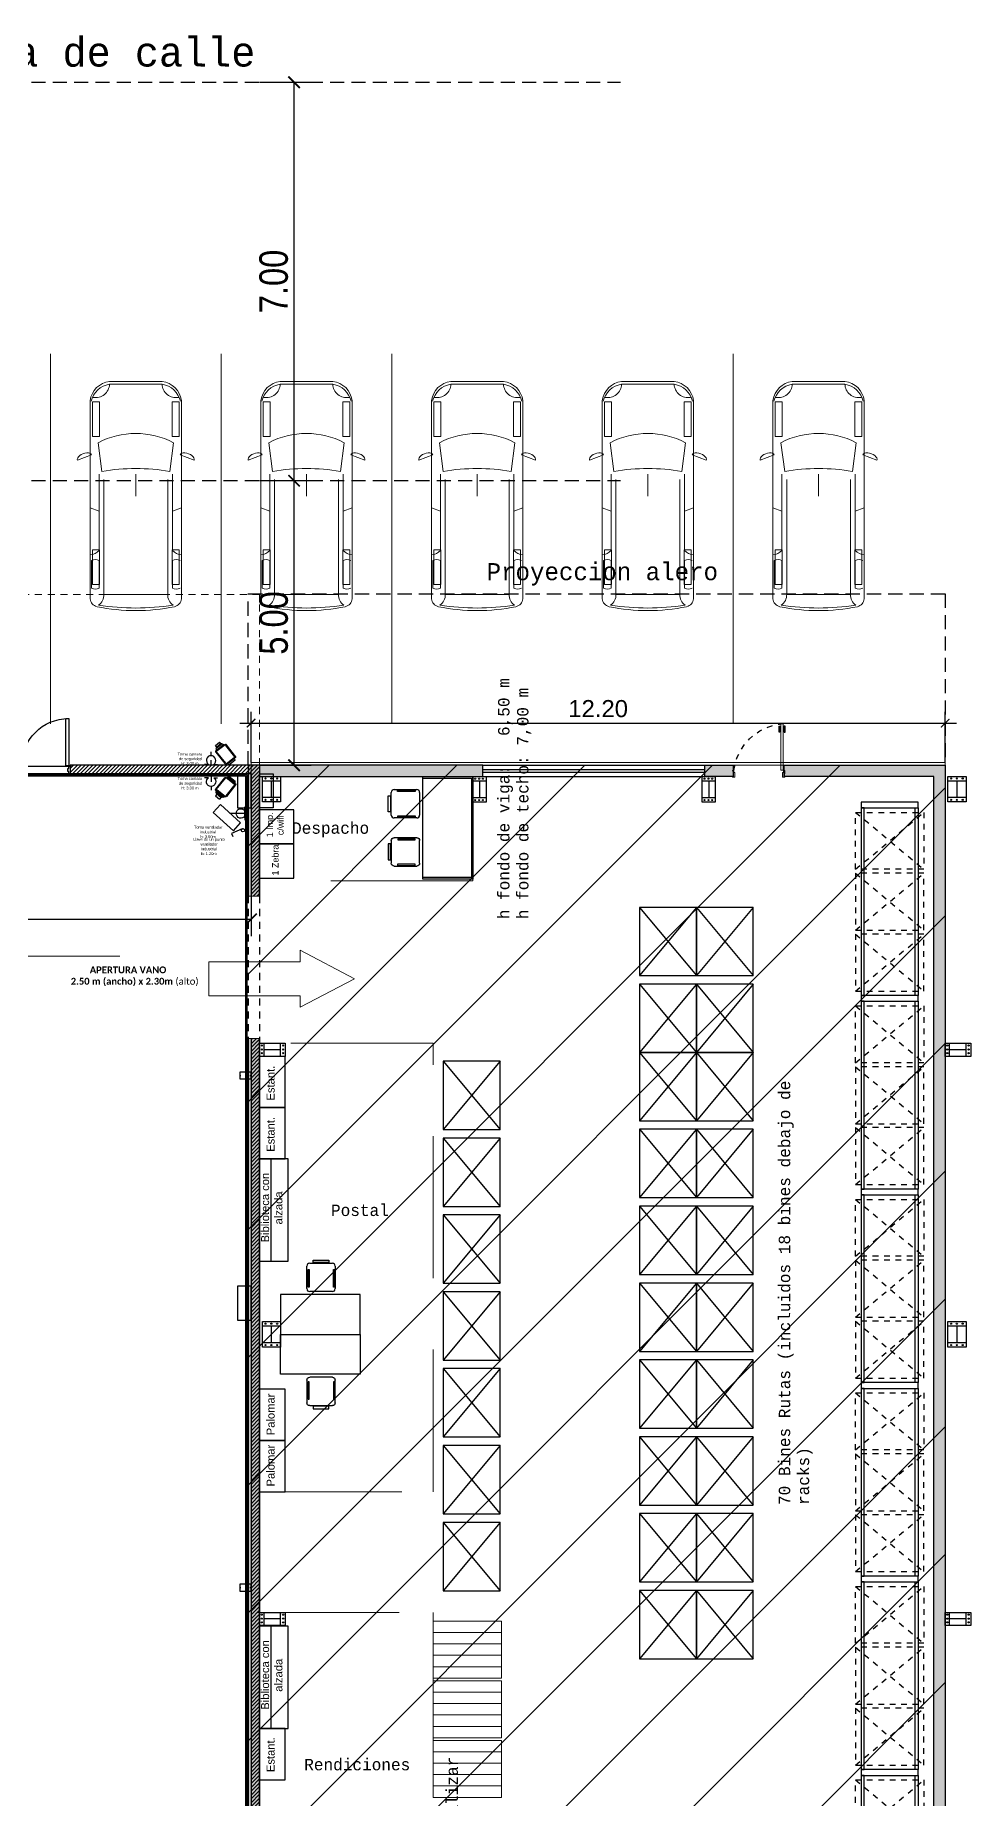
# Model space of a CAD drawing. Header units: millimetres. Extents: x 6085 to 6497, y 3307 to 3415.
# Drawn here: x 6354.15 to 6370.6, y 3357.47 to 3388.46 of the extents above; entities that cross this region are included whole.
import ezdxf

# ---------------------------------------------------------------- set-up
doc = ezdxf.new("R2010")
doc.units = ezdxf.units.MM
for name, pattern in [('CONTIN', [0]), ('CONTINUA', [0]), ('DASHED', [0.75, 0.5, -0.25]), ('DASHED2', [0.375, 0.25, -0.125]), ('HIDDEN', [0.375, 0.25, -0.125]), ('HIDDEN2', [0.1875, 0.125, -0.0625])]:
    doc.linetypes.add(name, pattern=pattern)
for name, color, linetype in [('00- Refuerzos', 254, 'Continuous'), ('00-Muros', 252, 'Continuous'), ('02-Instalación eléctrica', 10, 'Continuous'), ('10-CARP-HOJA-PUER', 4, 'Continuous'), ('10-CARP-INSE-BLOQ', 7, 'Continuous'), ('10-CARP-MANO-ABRI', 7, 'Continuous'), ('10-CARP-MARC', 2, 'Continuous'), ('10-CARP-SLIA', 15, 'Continuous'), ('10-M-A-300', 7, 'Continuous'), ('calles', 7, 'Continuous'), ('Carpintería', 3, 'Continuous'), ('Columnas', 7, 'Continuous'), ('Cotas', 4, 'Continuous'), ('Demolicion', 30, 'Continuous'), ('EQ - Pallets', 253, 'Continuous'), ('Estanterías Livianas', 161, 'Continuous'), ('Hatch Muros', 252, 'Continuous'), ('Inst camaras', 80, 'Continuous'), ('Inst elec emergencia', 84, 'CONTIN'), ('Inst elec tomas', 10, 'CONTIN'), ('Inst ventiladores', 170, 'Continuous'), ('Mobiliario', 251, 'Continuous'), ('MUEBLES', 252, 'CONTINUA'), ('Muros', 7, 'Continuous'), ('racks pallets', 20, 'Continuous'), ('TEXTO', 141, 'Continuous')]:
    doc.layers.add(name, color=color, linetype=linetype)
doc.layers.add('000 - EQUIPAMIENTO', color=251, linetype='Continuous', lineweight=0, true_color=0x6b6b6b)
for name, color, linetype, lineweight in [('000 ALE FLECHAS', 154, 'Continuous', 0), ('000 ALE LINEA DE CALLES', 252, 'Continuous', 9), ('000 ALE MUEBLES', 42, 'Continuous', 9), ('Contorno', 2, 'Continuous', 0), ('Delimitación de sectores', 6, 'Continuous', 20)]:
    doc.layers.add(name, color=color, linetype=linetype, lineweight=lineweight)
doc.layers.add('vista', color=7, linetype='Continuous', lineweight=5, transparency=0.65)
doc.styles.add('ARIAL', font='arial.ttf')
doc.styles.add('IRI-OCASA-Layout R 9$0$Standard', font='arial.ttf')
doc.styles.get("Standard").update_dxf_attribs({"font": 'lucon.TTF'})
doc.styles.add('Swis-200', font='swissc.ttf', dxfattribs={"height": 0.5})
doc.styles.add('TEXTO', font='sanss___.ttf', dxfattribs={"height": 0.12})
doc.dimstyles.new('COTAS_100', dxfattribs={"dimtxt": 0.4, "dimasz": 0.15, "dimexe": 0.2, "dimexo": 0.05, "dimgap": 0.05, "dimtad": 1, "dimzin": 1, "dimdsep": 46, "dimtxsty": 'ARIAL', "dimblk": 'ARCHTICK', "dimcen": 0.2, "dimdle": 0.2, "dimclrd": 256, "dimclre": 252, "dimclrt": 256, "dimaunit": 1, "dimadec": 0, "dimazin": 0, "dimtfac": 1, "dimtmove": 0, "dimatfit": 3, "dimfxl": 1, "dimarcsym": 0})
doc.dimstyles.new('Swis-200', dxfattribs={"dimtxt": 0.5, "dimasz": 0.2, "dimexe": 0.3, "dimexo": 0, "dimgap": 0.1, "dimtad": 1, "dimzin": 4, "dimdsep": 46, "dimtxsty": 'Swis-200', "dimblk": 'ARCHTICK', "dimcen": 0.09, "dimclrd": 256, "dimazin": 0, "dimtfac": 1, "dimtofl": 0, "dimtmove": 1, "dimatfit": 0, "dimldrblk": 'ARCHTICK', "dimfxl": 1, "dimtolj": 1, "dimtzin": 0, "dimarcsym": 0})

# ---------------------------------------------------------------- blocks, each defined once
blk = doc.blocks.new('_ArchTick')
at = {"color": 0, "linetype": 'ByBlock', "const_width": 0.15}
blk.add_lwpolyline([(-0.5, -0.5), (0.5, 0.5)], dxfattribs=at)
blk = doc.blocks.new('*D67')
at = {"color": 0, "lineweight": -2, "ltscale": 0.1}
for p, q in [((6334.07775, 3373.722235), (6334.07775, 3372.626112)), ((6357.94775, 3373.358072), (6357.94775, 3372.626112))]:
    blk.add_line(p, q, dxfattribs=at)
at = {"lineweight": -2, "ltscale": 0.1}
blk.add_line((6334.07775, 3372.926112), (6357.94775, 3372.926112), dxfattribs=at)
at = {"layer": 'Defpoints', "color": 0, "ltscale": 0.1}
for p in [(6334.07775, 3373.722235), (6357.94775, 3373.358072), (6357.94775, 3372.926112)]:
    blk.add_point(p, dxfattribs=at)
at = {"lineweight": -2, "ltscale": 0.1, "xscale": 0.2, "yscale": 0.2, "zscale": 0.2, "rotation": 180}
blk.add_blockref('_ArchTick', (6334.07775, 3372.926112), dxfattribs=at)
at = {"lineweight": -2, "ltscale": 0.1, "xscale": 0.2, "yscale": 0.2, "zscale": 0.2}
blk.add_blockref('_ArchTick', (6357.94775, 3372.926112), dxfattribs=at)
at = {"color": 0, "ltscale": 0.1, "insert": (6346.01275, 3373.283092), "char_height": 0.5, "attachment_point": 5, "style": 'Swis-200'}
blk.add_mtext('\\A1;23.87', dxfattribs=at)
blk = doc.blocks.new('*U2')
at = {"layer": '10-CARP-HOJA-PUER'}
blk.add_lwpolyline([(-0.01, 0.02), (-0.01, 0.06), (-0.65, 0.06), (-0.65, 0.02), (-0.01, 0.02)], dxfattribs=at)
at = {"layer": '10-CARP-MANO-ABRI'}
blk.add_arc((-0.01, 0.02), 0.64, 90, 180, dxfattribs=at)
at = {"layer": '10-CARP-MARC'}
for points in [[(0.1, 0.68), (0.11, 0.68), (0.11, 0.66), (0.07, 0.66), (0.07, 0.65), (0.03, 0.65), (0.03, 0.66), (-0.01, 0.66), (-0.01, 0.68), (0, 0.68)], [(0.1, 0), (0.11, 0), (0.11, 0.02), (0.07, 0.02), (0.07, 0.03), (0.03, 0.03), (0.03, 0.02), (-0.01, 0.02), (-0.01, 0), (0, 0)]]:
    blk.add_lwpolyline(points, dxfattribs=at)
at = {"layer": '10-CARP-SLIA'}
for p, q in [((0, 0), (0, 0.68)), ((0.1, 0), (0.1, 0.68))]:
    blk.add_line(p, q, dxfattribs=at)
at = {"layer": '10-M-A-300'}
for points in [[(0, 0.68), (0.1, 0.68), (0.1, 0.69)], [(0, 0), (0.1, 0)]]:
    blk.add_lwpolyline(points, dxfattribs=at)
blk = doc.blocks.new('*D60')
at = {"color": 0, "lineweight": -2, "ltscale": 0.1}
for p, q in [((6358.09775, 3380.632039), (6359.003535, 3380.632039)), ((6358.09775, 3375.632039), (6359.003535, 3375.632039))]:
    blk.add_line(p, q, dxfattribs=at)
at = {"lineweight": -2, "ltscale": 0.1}
blk.add_line((6358.703535, 3375.632039), (6358.703535, 3380.632039), dxfattribs=at)
at = {"layer": 'Defpoints', "color": 0, "ltscale": 0.1}
for p in [(6358.09775, 3380.632039), (6358.703535, 3380.632039), (6358.09775, 3375.632039)]:
    blk.add_point(p, dxfattribs=at)
at = {"lineweight": -2, "ltscale": 0.1, "xscale": 0.2, "yscale": 0.2, "zscale": 0.2}
for p, rotation in [((6358.703535, 3380.632039), 90), ((6358.703535, 3375.632039), 270)]:
    blk.add_blockref('_ArchTick', p, dxfattribs=dict(at, rotation=rotation))
at = {"color": 0, "ltscale": 0.1, "insert": (6358.347204, 3378.132039), "char_height": 0.5, "attachment_point": 5, "rotation": 90, "style": 'Swis-200'}
blk.add_mtext('\\A1;5.00', dxfattribs=at)
blk = doc.blocks.new('*D61')
at = {"color": 0, "lineweight": -2, "ltscale": 0.1}
for p, q in [((6358.09775, 3387.632039), (6359.003535, 3387.632039)), ((6358.09775, 3380.632039), (6359.003535, 3380.632039))]:
    blk.add_line(p, q, dxfattribs=at)
at = {"lineweight": -2, "ltscale": 0.1}
blk.add_line((6358.703535, 3380.632039), (6358.703535, 3387.632039), dxfattribs=at)
at = {"layer": 'Defpoints', "color": 0, "ltscale": 0.1}
for p in [(6358.09775, 3387.632039), (6358.703535, 3387.632039), (6358.09775, 3380.632039)]:
    blk.add_point(p, dxfattribs=at)
at = {"lineweight": -2, "ltscale": 0.1, "xscale": 0.2, "yscale": 0.2, "zscale": 0.2}
for p, rotation in [((6358.703535, 3387.632039), 90), ((6358.703535, 3380.632039), 270)]:
    blk.add_blockref('_ArchTick', p, dxfattribs=dict(at, rotation=rotation))
at = {"color": 0, "ltscale": 0.1, "insert": (6358.347204, 3384.132039), "char_height": 0.5, "attachment_point": 5, "rotation": 90, "style": 'Swis-200'}
blk.add_mtext('\\A1;7.00', dxfattribs=at)
blk = doc.blocks.new('KANGOO')
for p, q in [((-2.737242, 0.778598), (-2.641047, 1.024974)), ((-3.693404, 0.802572), (-0.209641, 0.802572)), ((-2.95039, 0.663322), (-2.446906, 0.59575)), ((-1.053335, 0.644637), (-2.395262, 0.644637)), ((-1.806992, 0.802572), (-1.748256, 0.644637)), ((-0.87977, 0.644637), (-0.395769, 0.644637)), ((-4.026429, -0.462854), (-4.026429, 0.462854)), ((-3.976895, -0.462854), (-3.976895, 0.462854)), ((-2.301043, 0.56033), (-0.284925, 0.56033)), ((-0.284925, 0.56033), (-0.284925, -0.56033)), ((-2.397163, 0), (-2.010839, 0)), ((-2.95039, -0.663322), (-2.446906, -0.59575)), ((-2.301043, -0.56033), (-0.284925, -0.56033)), ((-3.693404, -0.802572), (-0.209641, -0.802572)), ((-2.737242, -0.778598), (-2.641047, -1.024974)), ((-1.053335, -0.644637), (-2.395262, -0.644637)), ((-1.806992, -0.802572), (-1.748256, -0.644637)), ((-0.87977, -0.644637), (-0.395769, -0.644637)), ((-0.87977, -0.778172), (-0.395769, -0.778172))]:
    blk.add_line(p, q)
for points in [[(-3.668093, 0.64), (-3.060934, 0.64), (-3.060934, 0.76), (-3.668093, 0.76)], [(-1.068093, 0.64), (-0.460934, 0.64), (-0.460934, 0.76), (-1.068093, 0.76)], [(-3.668093, -0.64), (-3.060934, -0.64), (-3.060934, -0.76), (-3.668093, -0.76)], [(-1.068093, -0.64), (-0.460934, -0.64), (-0.460934, -0.76), (-1.068093, -0.76)]]:
    blk.add_lwpolyline(points, close=True)
for centre, radius, start, end in [((-3.636227, 0.413431), 0.39332, 98.358775, 172.781316), ((-3.590371, 0.402664), 0.391182, 102.848735, 171.148873), ((-3.982819, 0.703646), 0.240865, 271.40927, 10.889441), ((-1.670208, 0), 1.441826, 152.609224, 207.390776), ((-1.212605, 0.812641), 0.231499, 313.471147, 357.507289), ((-0.763087, 0.711405), 0.134436, 150.221317, 209.778683), ((-0.512453, 0.711405), 0.134436, 330.221317, 29.778683), ((-0.277682, 0.783297), 0.223085, 268.139402, 325.204357), ((-0.224226, 0.641384), 0.161847, 14.410273, 84.829528), ((-4.475079, 0), 4.429438, 351.483249, 8.516751), ((-3.477162, 0), 3.477162, 348.694533, 11.305467), ((1.182271, 0), 3.67775, 170.677721, 189.322279), ((-3.636227, -0.413431), 0.39332, 187.218684, 261.641225), ((-3.590371, -0.402664), 0.391182, 188.851127, 257.151265), ((-3.982819, -0.703646), 0.240865, 349.110559, 88.59073), ((-0.277682, -0.783297), 0.223085, 34.795643, 91.860598), ((-1.212605, -0.812641), 0.231499, 2.492711, 46.528853), ((-0.763087, -0.711405), 0.134436, 150.221317, 209.778683), ((-0.512453, -0.711405), 0.134436, 330.221317, 29.778683), ((-0.224226, -0.641384), 0.161847, 275.170472, 345.589727)]:
    blk.add_arc(centre, radius, start, end)
at = {"extrusion": (0, 0, -1)}
blk.add_ellipse((-2.689144, 0.901786), major_axis=(-0.048098, -0.123188), ratio=0.551973, start_param=0, end_param=3.141592654, dxfattribs=at)
blk.add_ellipse((-2.689144, -0.901786), major_axis=(-0.048098, 0.123188), ratio=0.551973, start_param=0, end_param=3.141592654)
blk = doc.blocks.new('mesa_trabajo_1.80x.83')
blk.add_lwpolyline([(0, 0.88), (-1.8, 0.88), (-1.8, 0), (0, 0)], close=True)
blk.add_lwpolyline([(-1.775, 0.88), (-1.775, 0.025), (-0.025, 0.025), (-0.025, 0.88)])
blk = doc.blocks.new('IRI-OCASA-Layout R 9$0$OCA_SILLA')
at = {"linetype": 'Continuous'}
for p, q in [((0.0549, 0.05), (0.0549, 0.4483)), ((0.1049, 0.4983), (0.5023, 0.4983)), ((0.5523, 0.4483), (0.5523, 0.05)), ((0.5023, 0), (0.1049, 0))]:
    blk.add_line(p, q, dxfattribs=at)
for points in [[(0, 0.1087), (0, 0.3889), (0.0427, 0.3889), (0.0427, 0.1087)], [(0.1654, 0.4663), (0.1654, 0.4876), (0.4749, 0.4876), (0.4749, 0.4663)], [(0.1681, 0.0207), (0.1681, 0.0394), (0.4749, 0.0394), (0.4749, 0.0207)]]:
    blk.add_lwpolyline(points, close=True, dxfattribs=at)
for centre, start, end in [((0.1049, 0.4483), 90, 180), ((0.5023, 0.4483), 0, 90), ((0.1049, 0.05), 180, 270), ((0.5023, 0.05), 270, 0)]:
    blk.add_arc(centre, 0.05, start, end, dxfattribs=at)
blk = doc.blocks.new('biblioteca')
for p, q in [((0.5, 1.8), (0, 1.8)), ((0, 1.8), (0, 0)), ((0.2, 1.8), (0.2, 0)), ((0.5, 0), (0.5, 1.8)), ((0, 0), (0.5, 0))]:
    blk.add_line(p, q)
blk = doc.blocks.new('*D115')
at = {"layer": 'Cotas', "lineweight": -2}
blk.add_line((6357.74775, 3376.371906), (6370.34775, 3376.371906), dxfattribs=at)
at = {"layer": 'Cotas', "color": 252, "lineweight": -2}
for p, q in [((6357.94775, 3375.682039), (6357.94775, 3376.571906)), ((6370.14775, 3375.682039), (6370.14775, 3376.571906))]:
    blk.add_line(p, q, dxfattribs=at)
at = {"layer": 'Defpoints', "color": 0}
for p in [(6370.14775, 3376.371906), (6357.94775, 3375.632039), (6370.14775, 3375.632039)]:
    blk.add_point(p, dxfattribs=at)
at = {"layer": 'Cotas', "lineweight": -2, "xscale": 0.15, "yscale": 0.15, "zscale": 0.15, "rotation": 180}
blk.add_blockref('_ArchTick', (6357.94775, 3376.371906), dxfattribs=at)
at = {"layer": 'Cotas', "lineweight": -2, "xscale": 0.15, "yscale": 0.15, "zscale": 0.15}
blk.add_blockref('_ArchTick', (6370.14775, 3376.371906), dxfattribs=at)
at = {"layer": 'Cotas', "insert": (6364.04775, 3376.625078), "char_height": 0.3, "attachment_point": 5, "style": 'ARIAL'}
blk.add_mtext('12.20', dxfattribs=at)
blk = doc.blocks.new('A$C49CE79F2')
at = {"layer": 'Carpintería', "lineweight": 9}
for p, q in [((-60, 907.981707, 7.994941), (-60, 887.981707, 7.994941)), ((-60, 907.981707, 7.994941), (-60, 887.981707, 7.994941)), ((-60, 907.981707, 7.994941), (-60, 887.981707, 7.994941)), ((-60, 907.981707, 7.994941), (-60, 887.981707, 7.994941)), ((-60, 887.981707, 7.994941), (-20, 887.981707, 7.994941)), ((-60, 887.981707, 7.994941), (-20, 887.981707, 7.994941)), ((-60, 887.981707, 7.994941), (-20, 887.981707, 7.994941)), ((-60, 887.981707, 7.994941), (-20, 887.981707, 7.994941)), ((-55, 912.981707, 7.994941), (-50, 912.981707, 7.994941)), ((-55, 912.981707, 7.994941), (-50, 912.981707, 7.994941)), ((-50, 902.981707, 7.994941), (0, 902.981707, 7.994941)), ((-50, 902.981707, 7.994941), (0, 902.981707, 7.994941)), ((-50, 902.981707, 7.994941), (0, 902.981707, 7.994941)), ((-50, 902.981707, 7.994941), (0, 902.981707, 7.994941)), ((-50, 902.981707, 7.994941), (0, 902.981707, 7.994941)), ((-50, 902.981707, 7.994941), (0, 902.981707, 7.994941)), ((-50, 902.981707, 7.994941), (0, 902.981707, 7.994941)), ((-50, 902.981707, 7.994941), (0, 902.981707, 7.994941)), ((-50, 902.981707, 7.994941), (0, 902.981707, 7.994941)), ((-50, 902.981707, 7.994941), (0, 902.981707, 7.994941)), ((-50, 902.981707, 7.994941), (0, 902.981707, 7.994941)), ((-50, 902.981707, 7.994941), (50, 902.981707, 7.994941)), ((-20, 887.981707, 7.994941), (-20, 872.981707, 7.994941)), ((-20, 887.981707, 7.994941), (-20, 872.981707, 7.994941)), ((-20, 887.981707, 7.994941), (-20, 872.981707, 7.994941)), ((-20, 887.981707, 7.994941), (-20, 872.981707, 7.994941)), ((-20, 872.981707, 7.994941), (5, 872.981707, 7.994941)), ((-20, 872.981707, 7.994941), (5, 872.981707, 7.994941)), ((-20, 872.981707, 7.994941), (5, 872.981707, 7.994941)), ((-20, 872.981707, 7.994941), (55, 872.981707, 7.994941)), ((50, 912.981707, 7.994941), (55, 912.981707, 7.994941)), ((50, 912.981707, 7.994941), (55, 912.981707, 7.994941)), ((60, 907.981707, 7.994941), (60, 877.981707, 7.994941)), ((60, 907.981707, 7.994941), (60, 877.981707, 7.994941)), ((60, 907.981707, 7.994941), (60, 877.981707, 7.994941)), ((60, 907.981707, 7.994941), (60, 877.981707, 7.994941)), ((-874.982858, 20.285966), (-874.982858, 60.285966)), ((-874.982858, 60.285966), (-65, 60)), ((-874.982858, 20.285966), (-874.982858, 60.285966)), ((-874.982858, 60.285966), (-65, 60)), ((-874.982858, 20.285966), (-874.982858, 60.285966)), ((-874.982858, 60.285966), (-65, 60)), ((-874.982858, 20.285966), (-874.982858, 60.285966)), ((-874.982858, 60.285966), (-65, 60)), ((-65, 20), (-874.982858, 20.285966)), ((-65, 20), (-874.982858, 20.285966)), ((-65, 20), (-874.982858, 20.285966)), ((-65, 20), (-874.982858, 20.285966)), ((-65, 60), (-65, 20)), ((-65, 60), (-65, 20)), ((-65, 60), (-65, 20)), ((-65, 60), (-65, 20)), ((-60, 15), (-20, 15)), ((-60, -5), (-60, 15)), ((-60, 15), (-20, 15)), ((-60, -5), (-60, 15)), ((-60, 15), (-20, 15)), ((-60, -5), (-60, 15)), ((-60, 15), (-20, 15)), ((-60, -5), (-60, 15)), ((-50, 0), (0, 0)), ((-50, 0), (0, 0)), ((-50, 0), (0, 0)), ((-50, 0), (0, 0)), ((-50, 0), (0, 0)), ((-50, 0), (0, 0)), ((-50, 0), (0, 0)), ((-50, 0), (0, 0)), ((-50, 0), (0, 0)), ((-50, 0), (0, 0)), ((-50, 0), (0, 0)), ((-50, 0), (50, 0)), ((-20, 15), (-20, 30)), ((-20, 30), (5, 30)), ((-20, 15), (-20, 30)), ((-20, 30), (5, 30)), ((-20, 15), (-20, 30)), ((-20, 30), (5, 30)), ((-20, 15), (-20, 30)), ((-20, 30), (55, 30)), ((60, -5), (60, 25)), ((60, -5), (60, 25)), ((60, -5), (60, 25)), ((60, -5), (60, 25)), ((-55, -10), (-50, -10)), ((-55, -10), (-50, -10)), ((50, -10), (55, -10)), ((50, -10), (55, -10))]:
    blk.add_line(p, q, dxfattribs=at)
at = {"layer": 'Carpintería'}
for p, q in [((-50, 912.981707, 7.994941), (-50, 902.981707, 7.994941)), ((-50, 912.981707, 7.994941), (-50, 902.981707, 7.994941)), ((-50, 912.981707, 7.994941), (-50, 902.981707, 7.994941)), ((-50, 912.981707, 7.994941), (-50, 902.981707, 7.994941)), ((-50, 902.981707, 7.994941), (0, 902.981707, 7.994941)), ((-50, 902.981707, 7.994941), (0, 902.981707, 7.994941)), ((50, 912.981707, 7.994941), (50, 902.981707, 7.994941)), ((50, 912.981707, 7.994941), (50, 902.981707, 7.994941)), ((50, 912.981707, 7.994941), (50, 902.981707, 7.994941)), ((-50, 0), (0, 0)), ((-50, -10), (-50, 0)), ((-50, -10), (-50, 0)), ((-50, 0), (0, 0)), ((-50, -10), (-50, 0)), ((-50, -10), (-50, 0)), ((50, -10), (50, 0)), ((50, -10), (50, 0)), ((50, -10), (50, 0))]:
    blk.add_line(p, q, dxfattribs=at)
at = {"layer": 'Carpintería', "color": 252}
for p, q in [((-732.821822, 93.577966), (-835.875822, 93.577966)), ((-835.875822, 93.577966), (-835.875822, 79.511966)), ((-732.821822, 93.577966), (-835.875822, 93.577966)), ((-835.875822, 93.577966), (-835.875822, 79.511966)), ((-732.821822, 93.577966), (-835.875822, 93.577966)), ((-835.875822, 93.577966), (-835.875822, 79.511966)), ((-732.821822, 93.577966), (-835.875822, 93.577966)), ((-835.875822, 93.577966), (-835.875822, 79.511966)), ((-835.875822, 79.511966), (-826.499822, 79.511966)), ((-835.875822, 79.511966), (-826.499822, 79.511966)), ((-835.875822, 79.511966), (-826.499822, 79.511966)), ((-835.875822, 79.511966), (-826.499822, 79.511966)), ((-835.875822, 60.285966), (-835.875822, 69.353966)), ((-835.875822, 69.353966), (-803.059822, 69.353966)), ((-835.875822, 60.285966), (-835.875822, 69.353966)), ((-835.875822, 69.353966), (-803.059822, 69.353966)), ((-835.875822, 60.285966), (-835.875822, 69.353966)), ((-835.875822, 69.353966), (-803.059822, 69.353966)), ((-835.875822, 60.285966), (-835.875822, 69.353966)), ((-835.875822, 69.353966), (-803.059822, 69.353966)), ((-835.875822, 20.285966), (-835.875822, 11.217966)), ((-835.875822, 20.285966), (-835.875822, 11.217966)), ((-835.875822, 20.285966), (-835.875822, 11.217966)), ((-835.875822, 20.285966), (-835.875822, 11.217966)), ((-835.875822, 11.217966), (-803.059822, 11.217966)), ((-835.875822, 11.217966), (-803.059822, 11.217966)), ((-835.875822, 11.217966), (-803.059822, 11.217966)), ((-835.875822, 11.217966), (-803.059822, 11.217966)), ((-835.875822, -13.006034), (-835.875822, 1.059966)), ((-835.875822, 1.059966), (-826.499822, 1.059966)), ((-835.875822, -13.006034), (-835.875822, 1.059966)), ((-835.875822, 1.059966), (-826.499822, 1.059966)), ((-835.875822, -13.006034), (-835.875822, 1.059966)), ((-835.875822, 1.059966), (-826.499822, 1.059966)), ((-835.875822, -13.006034), (-835.875822, 1.059966)), ((-835.875822, 1.059966), (-826.499822, 1.059966)), ((-826.499822, 69.353966), (-826.499822, 79.511966)), ((-826.499822, 79.511966), (-812.045822, 79.511966)), ((-826.499822, 79.511966), (-732.821822, 79.511966)), ((-826.499822, 69.353966), (-826.499822, 79.511966)), ((-826.499822, 79.511966), (-812.045822, 79.511966)), ((-826.499822, 79.511966), (-732.821822, 79.511966)), ((-826.499822, 69.353966), (-826.499822, 79.511966)), ((-826.499822, 79.511966), (-812.045822, 79.511966)), ((-826.499822, 79.511966), (-732.821822, 79.511966)), ((-826.499822, 69.353966), (-826.499822, 79.511966)), ((-826.499822, 79.511966), (-812.045822, 79.511966)), ((-826.499822, 79.511966), (-732.821822, 79.511966)), ((-826.499822, 11.217966), (-826.499822, 1.059966)), ((-826.499822, 11.217966), (-826.499822, 1.059966)), ((-826.499822, 11.217966), (-826.499822, 1.059966)), ((-826.499822, 11.217966), (-826.499822, 1.059966)), ((-826.499822, 1.059966), (-812.045822, 1.059966)), ((-826.499822, 1.059966), (-732.821822, 1.059966)), ((-826.499822, 1.059966), (-812.045822, 1.059966)), ((-826.499822, 1.059966), (-732.821822, 1.059966)), ((-826.499822, 1.059966), (-812.045822, 1.059966)), ((-826.499822, 1.059966), (-732.821822, 1.059966)), ((-826.499822, 1.059966), (-812.045822, 1.059966)), ((-826.499822, 1.059966), (-732.821822, 1.059966)), ((-812.045822, 79.511966), (-812.045822, 69.353966)), ((-812.045822, 79.511966), (-812.045822, 69.353966)), ((-812.045822, 79.511966), (-812.045822, 69.353966)), ((-812.045822, 79.511966), (-812.045822, 69.353966)), ((-812.045822, 1.059966), (-812.045822, 11.217966)), ((-812.045822, 1.059966), (-812.045822, 11.217966)), ((-812.045822, 1.059966), (-812.045822, 11.217966)), ((-812.045822, 1.059966), (-812.045822, 11.217966)), ((-803.059822, 69.353966), (-803.059822, 60.285966)), ((-803.059822, 69.353966), (-803.059822, 60.285966)), ((-803.059822, 69.353966), (-803.059822, 60.285966)), ((-803.059822, 69.353966), (-803.059822, 60.285966)), ((-803.059822, 11.217966), (-803.059822, 20.285966)), ((-803.059822, 11.217966), (-803.059822, 20.285966)), ((-803.059822, 11.217966), (-803.059822, 20.285966)), ((-803.059822, 11.217966), (-803.059822, 20.285966)), ((-732.821822, 79.511966), (-732.821822, 93.577966)), ((-732.821822, 79.511966), (-732.821822, 93.577966)), ((-732.821822, 79.511966), (-732.821822, 93.577966)), ((-732.821822, 79.511966), (-732.821822, 93.577966)), ((-732.821822, 1.059966), (-732.821822, -13.006034)), ((-732.821822, 1.059966), (-732.821822, -13.006034)), ((-732.821822, 1.059966), (-732.821822, -13.006034)), ((-732.821822, 1.059966), (-732.821822, -13.006034)), ((-732.821822, -13.006034), (-835.875822, -13.006034)), ((-732.821822, -13.006034), (-835.875822, -13.006034)), ((-732.821822, -13.006034), (-835.875822, -13.006034)), ((-732.821822, -13.006034), (-835.875822, -13.006034))]:
    blk.add_line(p, q, dxfattribs=at)
at = {"layer": 'Carpintería', "lineweight": 9}
blk.add_circle((-65, 15), 5, dxfattribs=at)
blk.add_circle((-65, 15), 5, dxfattribs=at)
blk.add_circle((-65, 15), 5, dxfattribs=at)
blk.add_circle((-65, 15), 5, dxfattribs=at)
at = {"layer": 'Carpintería', "color": 252, "linetype": 'HIDDEN', "ltscale": 0.01}
blk.add_arc((55.211858, -40.541058, 15.989881), 935.643253, 97.073155, 173.813665, dxfattribs=at)
at = {"layer": 'Carpintería', "lineweight": 9}
for centre, start, end in [((-55, 907.981707, 7.994941), 90, 180), ((-55, 907.981707, 7.994941), 90, 180), ((55, 907.981707, 7.994941), 0, 90), ((55, 907.981707, 7.994941), 0, 90), ((55, 877.981707, 7.994941), 270, 0), ((55, 877.981707, 7.994941), 270, 0), ((55, 877.981707, 7.994941), 270, 0), ((55, 877.981707, 7.994941), 270, 0), ((55, 25), 0, 90), ((55, 25), 0, 90), ((55, 25), 0, 90), ((55, 25), 0, 90), ((-55, -5), 180, 270), ((-55, -5), 180, 270), ((55, -5), 270, 0), ((55, -5), 270, 0)]:
    blk.add_arc(centre, 5, start, end, dxfattribs=at)
blk = doc.blocks.new('Escritorio_1.40x0.70')
at = {"layer": 'Mobiliario'}
blk.add_lwpolyline([(0, 0), (-0.7, 0), (-0.7, -1.4), (0, -1.4)], close=True, dxfattribs=at)
at = {"layer": 'Mobiliario', "rotation": 180}
blk.add_blockref('IRI-OCASA-Layout R 9$0$OCA_SILLA', (0.605839, -0.46192), dxfattribs=at)
blk = doc.blocks.new('columna_0.23x0.45')
for p, q in [((-0.44996, 0), (-0.44996, 0.054151)), ((-0.368884, 0.23), (-0.368884, 0)), ((-0.368884, 0.115), (-0.077605, 0.115)), ((-0.077605, 0.23), (-0.077605, 0))]:
    blk.add_line(p, q)
blk.add_lwpolyline([(-0.44996, 0.23), (0.000055, 0.23), (0, 0), (-0.44996, 0)], close=True)
for centre in [(-0.41323, 0.174487), (-0.41323, 0.108712), (-0.41323, 0.039618), (-0.037608, 0.174487), (-0.037608, 0.108712), (-0.037608, 0.039618)]:
    blk.add_circle(centre, 0.009897)
blk = doc.blocks.new('columna_0.45x0.43')
for p, q in [((-0.368292, 0), (-0.368292, -0.32)), ((-0.077012, 0), (-0.077012, -0.32)), ((-0.368292, -0.16), (-0.077012, -0.16))]:
    blk.add_line(p, q)
blk.add_lwpolyline([(-0.45, -0.32), (-0.449368, 0), (0, 0), (0, -0.32)], close=True)
for centre in [(-0.412637, -0.055513), (-0.412637, -0.157862), (-0.412637, -0.259752), (-0.037016, -0.055513), (-0.037016, -0.157862), (-0.037016, -0.259752)]:
    blk.add_circle(centre, 0.009897)
blk = doc.blocks.new('columnas_1')
at = {"layer": 'Columnas'}
for p, rotation in [((25.115, 12.04996), 90), ((35.115, 12.04996), 90), ((39.350095, 8.299975), 180), ((39.349985, 4.270471), 180), ((25.115, 0.001071), 90), ((35.115, 0.001071), 90)]:
    blk.add_blockref('columna_0.23x0.45', p, dxfattribs=dict(at, rotation=rotation))
for p in [(30.224684, 12.001557), (39.804684, 12.001557), (30.224684, -0.047332), (39.804684, -0.047332)]:
    blk.add_blockref('columna_0.45x0.43', p, dxfattribs=at)
blk = doc.blocks.new('Clipboard2528')
at = {"layer": 'EQ - Pallets'}
blk.add_lwpolyline([(1.2, 1), (0, 1), (0, 0), (1.2, 0)], close=True, dxfattribs=at)
for points in [[(1.2, 1), (0, 0)], [(1.2, 0), (0, 1)]]:
    blk.add_lwpolyline(points, dxfattribs=at)
blk = doc.blocks.new('A$C0D016993')
at = {"linetype": 'DASHED', "ltscale": 0.05}
for points in [[(0, 1.2), (1, 1.2), (1, 0), (0, 0), (0, 1.2)], [(0, 1.2), (1, 0)], [(1, 1.2), (0, 0)]]:
    blk.add_lwpolyline(points, dxfattribs=at)
blk = doc.blocks.new('m3bblock')
at = {"layer": 'MUEBLES'}
for points in [[(-749.171764, 662.79461), (-749.071764, 662.79461), (-749.071764, 661.79461), (-749.171764, 661.79461)], [(-749.171764, 662.79461), (-749.071764, 662.79461), (-749.071764, 661.79461), (-749.171764, 661.79461)], [(-749.071764, 662.74461), (-745.771764, 662.74461), (-745.771764, 662.79461), (-749.071764, 662.79461)], [(-745.771764, 662.79461), (-745.671764, 662.79461), (-745.671764, 661.79461), (-745.771764, 661.79461)], [(-745.771764, 662.79461), (-745.671764, 662.79461), (-745.671764, 661.79461), (-745.771764, 661.79461)], [(-749.071764, 661.84461), (-745.771764, 661.84461), (-745.771764, 661.79461), (-749.071764, 661.79461)]]:
    blk.add_lwpolyline(points, close=True, dxfattribs=at)
at = {"layer": 'MUEBLES', "rotation": 180}
for p in [(-747.991764, 662.89461), (-746.921764, 662.89461)]:
    blk.add_blockref('A$C0D016993', p, dxfattribs=at)
at = {"layer": 'MUEBLES', "xscale": -1, "rotation": 180}
blk.add_blockref('A$C0D016993', (-746.851764, 662.89461), dxfattribs=at)
blk = doc.blocks.new('pallet')
for p, q in [((288954.023464, 114200.418447), (288954.023464, 114201.418447)), ((288954.023464, 114201.418447), (288955.223464, 114201.418447)), ((288954.023464, 114201.218447), (288955.223464, 114201.218447)), ((288955.223464, 114201.418447), (288955.223464, 114200.418447)), ((288954.023464, 114201.018447), (288955.223464, 114201.018447)), ((288954.023464, 114200.818447), (288955.223464, 114200.818447)), ((288954.023464, 114200.618447), (288955.223464, 114200.618447)), ((288955.223464, 114200.418447), (288954.023464, 114200.418447))]:
    blk.add_line(p, q)
blk = doc.blocks.new('ygug')
at = {"layer": 'Inst elec tomas'}
for p, q in [((474.416447, 415.123584), (474.41645, 415.194478)), ((474.416442, 415.033172), (474.416438, 414.963299))]:
    blk.add_line(p, q, dxfattribs=at)
at = {"layer": 'Inst elec tomas', "linetype": 'ByBlock'}
for p, q in [((474.390185, 415.077044), (474.492026, 415.077044)), ((474.568897, 415.078374), (474.635433, 415.078374))]:
    blk.add_line(p, q, dxfattribs=at)
blk.add_arc((474.485968, 415.078374), 0.082928, 213.029465, 146.964383, dxfattribs=at)
blk = doc.blocks.new('aqqs')
at = {"layer": 'Inst camaras'}
for p, q in [((685.322752, 411.401281), (685.230174, 411.296017)), ((685.230482, 411.295746), (685.251733, 411.277057)), ((685.231788, 411.254378), (685.348038, 411.386559)), ((685.234408, 411.23156), (685.427536, 411.061708)), ((685.358671, 411.377207), (685.24247, 411.245082)), ((685.242959, 411.240827), (685.435635, 411.071372)), ((685.373558, 411.388306), (685.249533, 411.247285)), ((685.251733, 411.277057), (685.344311, 411.382321)), ((685.344311, 411.382321), (685.322752, 411.401281)), ((685.348038, 411.386559), (685.358671, 411.377207)), ((685.581101, 411.209502), (685.388425, 411.378957)), ((685.589652, 411.218768), (685.396523, 411.388621)), ((685.426392, 411.345565), (685.412957, 411.357381)), ((685.450502, 411.062023), (685.566752, 411.194204)), ((685.457614, 411.064282), (685.58159, 411.205246)), ((685.592272, 411.195951), (685.468247, 411.05493)), ((685.576549, 411.178073), (685.483971, 411.072808)), ((685.505529, 411.053848), (685.598107, 411.159112)), ((685.598107, 411.159112), (685.576549, 411.178073)), ((685.468247, 411.05493), (685.457614, 411.064282)), ((685.484279, 411.072537), (685.505529, 411.053848)), ((685.511781, 411.060956), (685.519503, 411.054164)), ((685.519503, 411.054164), (685.592212, 411.136838)), ((685.526367, 411.06197), (685.554938, 411.036842)), ((685.614433, 411.104491), (685.554938, 411.036842)), ((685.592212, 411.136838), (685.58449, 411.143629)), ((685.585862, 411.129618), (685.614433, 411.104491))]:
    blk.add_line(p, q, dxfattribs=at)
for centre, radius, start, end in [((685.243413, 411.244154), 0.015482, 138.669027, 234.433615), ((685.244638, 411.243175), 0.002888, 138.669027, 234.433615), ((685.385183, 411.378081), 0.015482, 42.904439, 138.669027), ((685.579421, 411.207153), 0.002888, 318.669027, 54.433615), ((685.580647, 411.206175), 0.015482, 318.669027, 54.433615), ((685.438877, 411.072247), 0.015482, 222.904439, 318.669027)]:
    blk.add_arc(centre, radius, start, end, dxfattribs=at)

msp = doc.modelspace()

# ---------------------------------------------------------------- hatches: boundary and pattern name
at = {"ltscale": 0.1}
h = msp.add_hatch(dxfattribs=at)
h.set_pattern_fill('ANSI31', color=253, scale=0.5)
h.paths.add_polyline_path([(6370.148, 3375.632), (6357.898, 3375.632), (6357.898, 3335.632), (6370.148, 3335.632)])
at = {"layer": '00-Muros', "ltscale": 0.1}
h = msp.add_hatch(dxfattribs=at)
h.set_pattern_fill('ANSI31', color=256, scale=0.015)
h.set_pattern_definition([(45, (-268.15741, -237.53012), (-0.03367596045, 0.03367596045), [])])
edge = h.paths.add_edge_path()
edge.add_line((6357.948, 3373.333), (6358.098, 3373.333))
edge.add_line((6358.098, 3373.333), (6358.098, 3375.632))
edge.add_line((6358.098, 3375.632), (6354.779, 3375.632))
edge.add_arc((6355.268, 3375.526), 0.5, 167.7452, 185.0337)
edge.add_line((6354.77, 3375.482), (6357.948, 3375.482))
edge.add_line((6357.948, 3375.482), (6357.948, 3373.333))
h.paths.add_polyline_path([(6358.098, 3342.712), (6357.948, 3342.712), (6357.948, 3335.782), (6357.828, 3335.782), (6357.828, 3335.632), (6358.098, 3335.632)])
h.paths.add_polyline_path([(6357.948, 3345.212), (6358.098, 3345.212), (6358.098, 3370.833), (6357.948, 3370.833)])
at = {"layer": 'Hatch Muros'}
h = msp.add_hatch(color=256, dxfattribs=at)
h.dxf.hatch_style = 1
h.paths.add_polyline_path([(6357.898, 3373.333), (6358.098, 3373.333), (6358.098, 3375.432), (6362.024, 3375.432), (6362.024, 3375.632), (6357.898, 3375.632)])
h.paths.add_polyline_path([(6358.098, 3342.712), (6357.898, 3342.712), (6357.898, 3335.632), (6362.024, 3335.632), (6362.024, 3335.832), (6358.098, 3335.832)])
h.paths.add_polyline_path([(6357.898, 3345.212), (6358.098, 3345.212), (6358.098, 3370.833), (6357.898, 3370.833)])
h = msp.add_hatch(color=256, dxfattribs=at)
h.dxf.hatch_style = 1
h.paths.add_polyline_path([(6366.42, 3375.632), (6366.42, 3375.432), (6365.924, 3375.432), (6365.924, 3375.632)])
h = msp.add_hatch(color=256, dxfattribs=at)
h.dxf.hatch_style = 1
h.paths.add_polyline_path([(6367.341, 3335.632), (6367.341, 3335.832), (6369.948, 3335.832), (6369.948, 3375.432), (6367.32, 3375.432), (6367.32, 3375.632), (6370.148, 3375.632), (6370.148, 3335.632)])

# ---------------------------------------------------------------- linework, layer by layer
at = {"ltscale": 0.1}
for p, q in [((6358.098, 3375.632), (6354.768, 3375.632)), ((6354.768, 3375.632), (6354.768, 3375.482)), ((6357.828, 3375.482), (6354.768, 3375.482)), ((6357.748, 3370.182), (6357.768, 3370.182)), ((6357.928, 3370.182), (6357.948, 3370.182)), ((6357.748, 3361.182), (6357.768, 3361.182)), ((6357.928, 3361.182), (6357.948, 3361.182))]:
    msp.add_line(p, q, dxfattribs=at)
for p, q in [((6357.948, 3375.482), (6357.948, 3373.333)), ((6358.098, 3375.632), (6358.098, 3373.333)), ((6357.948, 3370.833), (6357.948, 3345.212)), ((6358.098, 3370.833), (6358.098, 3345.212))]:
    msp.add_line(p, q)
for points in [[(6357.708, 3375.482), (6357.708, 3374.882), (6357.948, 3374.882), (6357.948, 3375.482)], [(6358.338, 3375.482), (6358.338, 3374.882), (6358.098, 3374.882), (6358.098, 3375.482)], [(6357.948, 3370.242), (6357.748, 3370.242), (6357.748, 3370.122), (6357.948, 3370.122)], [(6357.708, 3366.482), (6357.708, 3365.882), (6357.948, 3365.882), (6357.948, 3366.482)], [(6357.948, 3361.242), (6357.748, 3361.242), (6357.748, 3361.122), (6357.948, 3361.122)]]:
    msp.add_lwpolyline(points, close=True, dxfattribs=at)
at = {"layer": '00- Refuerzos', "ltscale": 0.1}
msp.add_lwpolyline([(6343.293, 3335.809), (6353.905, 3335.832), (6357.882, 3335.832), (6357.882, 3375.462), (6346.221, 3375.462), (6346.221, 3374.665)], dxfattribs=at)
at = {"layer": '000 ALE FLECHAS', "color": 10}
for p, q in [((6358.808, 3372.18), (6358.808, 3372.38)), ((6358.808, 3372.38), (6359.764, 3371.88)), ((6357.208, 3372.18), (6357.208, 3371.58)), ((6357.208, 3372.18), (6358.808, 3372.18)), ((6358.808, 3371.38), (6359.764, 3371.88)), ((6357.208, 3371.58), (6358.808, 3371.58)), ((6358.808, 3371.58), (6358.808, 3371.38))]:
    msp.add_line(p, q, dxfattribs=at)
at = {"layer": '000 ALE LINEA DE CALLES'}
for p, q in [((6354.422, 3376.362), (6354.422, 3382.862)), ((6357.422, 3376.362), (6357.422, 3382.862)), ((6360.422, 3376.362), (6360.422, 3382.862)), ((6360.422, 3376.362), (6360.422, 3382.862)), ((6366.422, 3376.362), (6366.422, 3382.862)), ((6366.422, 3376.362), (6366.422, 3382.862)), ((6355.639, 3372.278), (6349.139, 3372.278))]:
    msp.add_line(p, q, dxfattribs=at)
at = {"layer": '02-Instalación eléctrica', "ltscale": 0.1}
msp.add_lwpolyline([(6334.124, 3375.446), (6357.848, 3375.446), (6357.848, 3335.832), (6334.124, 3335.832)], close=True, dxfattribs=at)
at = {"layer": '10-CARP-HOJA-PUER', "linetype": 'HIDDEN'}
for p, q in [((6331.961, 3387.632), (6364.439, 3387.632)), ((6331.961, 3380.632), (6364.439, 3380.632))]:
    msp.add_line(p, q, dxfattribs=at)
at = {"layer": '10-CARP-MANO-ABRI', "linetype": 'HIDDEN'}
msp.add_lwpolyline([(6357.898, 3375.632), (6357.898, 3378.646), (6370.148, 3378.646), (6370.148, 3375.682)], dxfattribs=at)
at = {"layer": 'calles', "ltscale": 0.1}
msp.add_line((6354.768, 3375.632), (6354.768, 3375.526), dxfattribs=at)
msp.add_arc((6355.268, 3375.526), 0.5, 167.7452, 180, dxfattribs=at)
at = {"layer": 'Carpintería'}
for p, q in [((6362.024, 3375.632), (6365.924, 3375.632)), ((6362.024, 3375.557), (6365.924, 3375.557)), ((6362.024, 3375.508), (6365.924, 3375.508)), ((6362.024, 3375.432), (6365.924, 3375.432))]:
    msp.add_line(p, q, dxfattribs=at)
at = {"layer": 'Contorno', "linetype": 'HIDDEN2'}
for p, q in [((6358.098, 3378.632), (6344.939, 3378.632)), ((6358.098, 3375.632), (6358.098, 3378.632))]:
    msp.add_line(p, q, dxfattribs=at)
at = {"layer": 'Delimitación de sectores', "linetype": 'HIDDEN', "ltscale": 10}
for p, q in [((6361.848, 3375.432), (6361.848, 3373.601)), ((6361.848, 3373.601), (6358.098, 3373.601))]:
    msp.add_line(p, q, dxfattribs=at)
for points in [[(6358.098, 3362.867), (6361.149, 3362.867), (6361.149, 3370.747), (6358.098, 3370.748)], [(6358.049, 3360.747), (6361.149, 3360.747), (6361.149, 3354.353), (6358.049, 3354.353)]]:
    msp.add_lwpolyline(points, dxfattribs=at)
at = {"layer": 'Demolicion', "linetype": 'DASHED2', "ltscale": 0.5}
for p, q in [((6357.898, 3373.333), (6357.898, 3370.833)), ((6358.098, 3373.333), (6358.098, 3370.833))]:
    msp.add_line(p, q, dxfattribs=at)
at = {"layer": 'Estanterías Livianas'}
for points in [[(6358.548, 3369.617), (6358.548, 3370.517), (6358.098, 3370.517), (6358.098, 3369.617), (6358.548, 3369.617)], [(6358.548, 3368.717), (6358.548, 3369.617), (6358.098, 3369.617), (6358.098, 3368.717), (6358.548, 3368.717)], [(6358.548, 3363.767), (6358.548, 3364.667), (6358.098, 3364.667), (6358.098, 3363.767), (6358.548, 3363.767)], [(6358.548, 3362.867), (6358.548, 3363.767), (6358.098, 3363.767), (6358.098, 3362.867), (6358.548, 3362.867)], [(6358.548, 3357.806), (6358.548, 3358.706), (6358.098, 3358.706), (6358.098, 3357.806), (6358.548, 3357.806)]]:
    msp.add_lwpolyline(points, dxfattribs=at)
at = {"layer": 'Inst ventiladores'}
for p, q in [((6357.83, 3374.783), (6357.588, 3374.784)), ((6357.83, 3374.861), (6357.83, 3374.707)), ((6357.791, 3374.516), (6357.604, 3374.433)), ((6357.604, 3374.433), (6357.628, 3374.378))]:
    msp.add_line(p, q, dxfattribs=at)
msp.add_lwpolyline([(6357.765, 3374.623), (6357.41, 3374.944), (6357.281, 3374.802), (6357.637, 3374.481)], close=True, dxfattribs=at)
msp.add_circle((6357.806, 3374.491), 0.0293, dxfattribs=at)
at = {"layer": 'Mobiliario'}
for points in [[(6358.098, 3374.85), (6358.098, 3374.25), (6358.698, 3374.25), (6358.698, 3374.85)], [(6358.098, 3374.25), (6358.098, 3373.65), (6358.698, 3373.65), (6358.698, 3374.25)]]:
    msp.add_lwpolyline(points, close=True, dxfattribs=at)
at = {"layer": 'Muros', "color": 3}
msp.add_line((6362.024, 3375.432), (6362.024, 3375.632), dxfattribs=at)
at = {"layer": 'Muros'}
for points in [[(6357.898, 3375.632), (6357.898, 3373.333)], [(6358.098, 3373.333), (6358.098, 3375.432), (6362.024, 3375.432), (6362.024, 3375.632), (6357.898, 3375.632)], [(6367.341, 3335.632), (6367.341, 3335.832), (6369.948, 3335.832), (6369.948, 3375.432), (6367.32, 3375.432), (6367.32, 3375.632), (6370.148, 3375.632), (6370.148, 3335.632), (6367.341, 3335.632)], [(6357.898, 3370.833), (6357.898, 3345.212)], [(6358.098, 3345.212), (6358.098, 3370.833)]]:
    msp.add_lwpolyline(points, dxfattribs=at)
msp.add_lwpolyline([(6366.42, 3375.632), (6366.42, 3375.432), (6365.924, 3375.432), (6365.924, 3375.632)], close=True, dxfattribs=at)
at = {"layer": 'vista'}
for p, q in [((6357.898, 3373.333), (6358.098, 3373.333)), ((6357.898, 3370.833), (6358.098, 3370.833))]:
    msp.add_line(p, q, dxfattribs=at)
for points in [[(6357.898, 3373.333), (6357.898, 3375.632), (6370.148, 3375.632), (6370.148, 3335.632), (6357.898, 3335.632), (6357.898, 3342.712)], [(6357.948, 3342.712), (6357.948, 3335.632), (6370.148, 3335.632), (6370.148, 3375.682), (6357.948, 3375.682), (6357.948, 3373.333)], [(6357.898, 3345.212), (6357.898, 3370.833)], [(6357.948, 3370.833), (6357.948, 3345.212)]]:
    msp.add_lwpolyline(points, dxfattribs=at)

# ---------------------------------------------------------------- block references
at = {"layer": '000 - EQUIPAMIENTO', "rotation": 270}
for p in [(6355.922, 3378.349), (6358.922, 3378.349), (6361.922, 3378.349), (6364.922, 3378.349), (6367.922, 3378.349)]:
    msp.add_blockref('KANGOO', p, dxfattribs=at)
at = {"layer": '000 ALE MUEBLES', "xscale": -1}
for p in [(295316.373, -110840.825), (295316.373, -110841.873), (295316.373, -110842.921)]:
    msp.add_blockref('pallet', p, dxfattribs=at)
at = {"layer": '10-CARP-INSE-BLOQ', "xscale": -1.294118, "yscale": 1.294118, "zscale": 1.294118, "rotation": 90}
msp.add_blockref('*U2', (6354.768, 3375.611), dxfattribs=at)
at = {"layer": 'Carpintería', "extrusion": (-0.090498, -4.4331e-17, 0.995897), "xscale": -0.001, "yscale": 0.001, "zscale": 0.001, "rotation": 180}
msp.add_blockref('A$C49CE79F2', (-3375.482, 6341.2, -576.154), dxfattribs=at)
at = {"layer": 'Columnas', "rotation": 90}
msp.add_blockref('columnas_1', (6370.148, 3335.632), dxfattribs=at)
at = {"layer": 'EQ - Pallets', "linetype": 'Continuous', "rotation": 90}
for p in [(6365.774, 3371.935), (6366.774, 3371.935), (6365.774, 3370.585), (6366.774, 3370.585), (6365.774, 3369.385), (6366.774, 3369.385), (6362.325, 3369.231), (6365.774, 3368.035), (6366.774, 3368.035), (6362.325, 3367.881), (6362.325, 3366.531), (6365.774, 3366.685), (6366.774, 3366.685), (6365.774, 3365.334), (6366.774, 3365.334), (6362.325, 3365.18), (6365.774, 3363.984), (6366.774, 3363.984), (6362.325, 3363.83), (6362.325, 3362.48), (6365.774, 3362.634), (6366.774, 3362.634), (6365.774, 3361.283), (6366.774, 3361.283), (6362.325, 3361.129), (6365.774, 3359.933), (6366.774, 3359.933)]:
    msp.add_blockref('Clipboard2528', p, dxfattribs=at)
at = {"layer": 'Inst camaras'}
for name, p, rotation in [('aqqs', (7103.704, 3662.315), 170.040877), ('ygug', (6772.324, 2901.231), 90)]:
    msp.add_blockref(name, p, dxfattribs=dict(at, rotation=rotation))
at = {"layer": 'Inst camaras', "xscale": -1}
for name, p, rotation in [('ygug', (6772.324, 3849.83), 90), ('aqqs', (7103.704, 3088.759), 9.959123)]:
    msp.add_blockref(name, p, dxfattribs=dict(at, rotation=rotation))
at = {"layer": 'Inst elec tomas', "xscale": -1}
msp.add_blockref('ygug', (6832.256, 2959.706), dxfattribs=at)
at = {"layer": 'Mobiliario', "xscale": -1, "rotation": 90}
for name, p in [('mesa_trabajo_1.80x.83', (6361.848, 3373.632)), ('Escritorio_1.40x0.70', (6358.466, 3364.932))]:
    msp.add_blockref(name, p, dxfattribs=at)
at = {"layer": 'Mobiliario', "extrusion": (0, 0, -1), "xscale": -1, "zscale": -1}
msp.add_blockref('IRI-OCASA-Layout R 9$0$OCA_SILLA', (-6360.357, 3374.706), dxfattribs=at)
at = {"layer": 'Mobiliario', "extrusion": (0, 0, -1), "zscale": -1, "rotation": 180}
msp.add_blockref('IRI-OCASA-Layout R 9$0$OCA_SILLA', (-6360.357, 3374.358), dxfattribs=at)
at = {"layer": 'Mobiliario'}
for p in [(6358.098, 3366.917), (6358.098, 3358.706)]:
    msp.add_blockref('biblioteca', p, dxfattribs=at)
at = {"layer": 'Mobiliario', "rotation": 90}
msp.add_blockref('Escritorio_1.40x0.70', (6358.466, 3366.332), dxfattribs=at)
at = {"layer": 'racks pallets', "color": 1, "xscale": -1, "rotation": 270}
for p in [(5706.878, 4120.656), (5706.878, 4117.256), (5706.878, 4113.856), (5706.878, 4110.456), (5706.878, 4107.056), (5706.878, 4103.656)]:
    msp.add_blockref('m3bblock', p, dxfattribs=at)

# ---------------------------------------------------------------- texts
at = {"ltscale": 0.1, "insert": (6358.023, 3388.408), "char_height": 0.5, "attachment_point": 3}
msp.add_mtext_dynamic_manual_height_columns('Línea de calle', width=15.65464, gutter_width=12.5, heights=[0], dxfattribs=at)
at = {"color": 10, "ltscale": 0.1, "insert": (6354.737, 3372.097), "char_height": 0.12, "attachment_point": 1, "style": 'TEXTO'}
msp.add_mtext_dynamic_manual_height_columns('{\\fCalibri|b1|i0|c0|p34;         APERTURA VANO\\P 2.50 m (ancho) x 2.30m\\fCalibri|b0|i0|c0|p34; (alto)\\P} ', width=2.38542, gutter_width=12.5, heights=[0.576], dxfattribs=at)
at = {"layer": 'Inst camaras', "color": 2, "char_height": 0.05, "width": 0.75455, "attachment_point": 5}
for insert in [(6356.872, 3375.746), (6356.872, 3375.315)]:
    msp.add_mtext('{\\fArial|b0|i0|c0|p34;Toma camara\\P de seguridad\\PH: 3.00 m}', dxfattribs=dict(at, insert=insert))
at = {"layer": 'Inst elec emergencia', "color": 2, "char_height": 0.05, "width": 0.59367, "attachment_point": 5, "rotation": 359.8501}
for s, insert in [('{\\fArial|b0|i0|c0|p34;Toma ventilador industrial\\Ph: 3.50m}', (6357.193, 3374.459)), ('{\\fArial|b0|i0|c0|p34;Llave de un punto ventilador industrial\\Ph: 1.20m}', (6357.208, 3374.204))]:
    msp.add_mtext(s, dxfattribs=dict(at, insert=insert))
at = {"layer": 'Mobiliario', "rotation": 90, "style": 'IRI-OCASA-Layout R 9$0$Standard'}
for s, insert, char_height, width, attachment_point in [('{\\W9.825731; }1 Imp.\\P{\\W5.33378;  }c/wifi', (6358.22, 3373.937, 0), 0.1125, 1.26403, 1), ('{\\W8.544536; }1 Zebra', (6358.318, 3373.322, 0), 0.1125, 1.26403, 1), ('{\\W9.171074; }Estant.', (6358.363, 3369.24, 0), 0.14062, 1.58003, 7), ('{\\W9.171074; }Estant.', (6358.363, 3368.34, 0), 0.14062, 1.58003, 7), ('{\\W3.525204; }Biblioteca con\\P{\\W9.31255; }alzada', (6358.501, 3367.056, 0), 0.14062, 1.58003, 7), ('{\\W7.887243; }Palomar', (6358.363, 3363.43, 0), 0.14062, 1.58003, 7), ('{\\W7.887243; }Palomar', (6358.363, 3362.53, 0), 0.14062, 1.58003, 7), ('{\\W3.525204; }Biblioteca con\\P{\\W9.31255; }alzada', (6358.501, 3358.845, 0), 0.14062, 1.58003, 7), ('{\\W9.171074; }Estant.', (6358.363, 3357.441, 0), 0.14062, 1.58003, 7)]:
    msp.add_mtext(s, dxfattribs=dict(at, insert=insert, char_height=char_height, width=width, attachment_point=attachment_point))
at = {"layer": 'TEXTO', "attachment_point": 1}
for s, width, insert, char_height in [('Proyeccion alero', 6.79671, (6362.088, 3379.183, 47876.805), 0.3), ('Despacho', 2.52019, (6358.668, 3374.628, 47876.805), 0.2), ('Postal', 2.52019, (6359.353, 3367.912, 47876.805), 0.2), ('Rendiciones', 2.52019, (6358.882, 3358.173, 47876.805), 0.2)]:
    msp.add_mtext_dynamic_manual_height_columns(s, width=width, gutter_width=12.5, heights=[0], dxfattribs=dict(at, insert=insert, char_height=char_height))
at = {"layer": 'TEXTO', "char_height": 0.2, "attachment_point": 1, "rotation": 90}
for s, width, insert in [('h fondo de viga:   6,50 m\\Ph fondo de techo: 7,00 m', 7.68751, (6362.289, 3372.926, 47876.805)), ('70 Bines Rutas (incluidos 18 bines debajo de racks)', 7.59802, (6367.223, 3362.634)), ('Pll a canalizar', 4.46156, (6361.383, 3355.67, 47876.805))]:
    msp.add_mtext_dynamic_manual_height_columns(s, width=width, gutter_width=12.5, heights=[0], dxfattribs=dict(at, insert=insert))

# ---------------------------------------------------------------- dimensions: what is measured, and where the dimension line sits
at = {"ltscale": 0.1}
for base, p1, p2, picture, middle in [((6358.704, 3387.632), (6358.098, 3380.632), (6358.098, 3387.632), '*D61', (6358.347, 3384.132)), ((6358.704, 3380.632), (6358.098, 3375.632), (6358.098, 3380.632), '*D60', (6358.347, 3378.132))]:
    dim = msp.add_linear_dim(base=base, p1=p1, p2=p2, angle=90, dimstyle='Swis-200', dxfattribs=at)
    dim.commit()
    dim.dimension.update_dxf_attribs({"geometry": picture, "text_midpoint": middle})
dim = msp.add_linear_dim(base=(6357.948, 3372.926), p1=(6334.078, 3373.722), p2=(6357.948, 3373.358), dimstyle='Swis-200', dxfattribs=at)
dim.commit()
dim.dimension.update_dxf_attribs({"geometry": '*D67', "text_midpoint": (6346.013, 3373.283)})
at = {"layer": 'Cotas', "color": 3}
dim = msp.add_linear_dim(base=(6370.148, 3376.372), p1=(6357.948, 3375.632), p2=(6370.148, 3375.632), angle=180, dimstyle='COTAS_100', override={"dimtxt": 0.3, "dimgap": 0.1}, dxfattribs=at)
dim.commit()
dim.dimension.update_dxf_attribs({"geometry": '*D115', "text_midpoint": (6364.048, 3376.625)})

doc.saveas('drawing.dxf')
